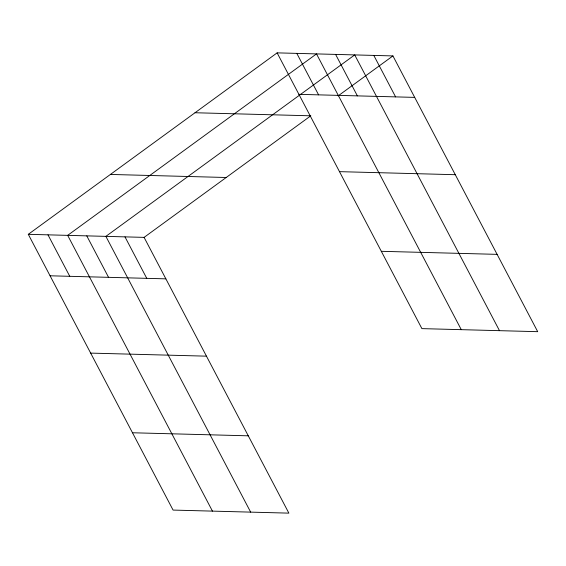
<?xml version="1.0" encoding="UTF-8"?>
<svg xmlns="http://www.w3.org/2000/svg" width="566" height="566" viewBox="0 0 566 566"><rect width="100%" height="100%" fill="white"/><g stroke="black" fill="none" stroke-linecap="round" stroke-linejoin="round"><path stroke-width="0.85" d="M28.3 234.324L144.097 237.373L288.872 513.136L173.076 510.079L28.3 234.324L277.128 52.864L392.924 55.921L537.7 331.676L421.903 328.627L277.128 52.864M144.097 237.373L310.104 116.313M338.185 95.845L392.924 55.921M298.898 94.338L414.694 97.387M195.015 112.747L310.812 115.804M339.494 171.654L455.29 174.703M110.412 174.441L226.209 177.498M381.314 251.311L497.111 254.36M50.07 275.791L165.866 278.847M90.666 353.106L206.456 356.163M132.486 432.764L248.283 435.82M373.815 55.418L395.592 96.885M499.488 330.671L354.712 54.916L105.884 236.369L250.66 512.124M335.603 54.407L357.379 95.88M461.276 329.66L316.5 53.904L67.672 235.357L212.448 511.119M296.81 53.388L318.587 94.855M124.987 236.871L146.764 278.345M86.775 235.866L108.552 277.333M47.983 234.84L69.76 276.307"/></g></svg>
